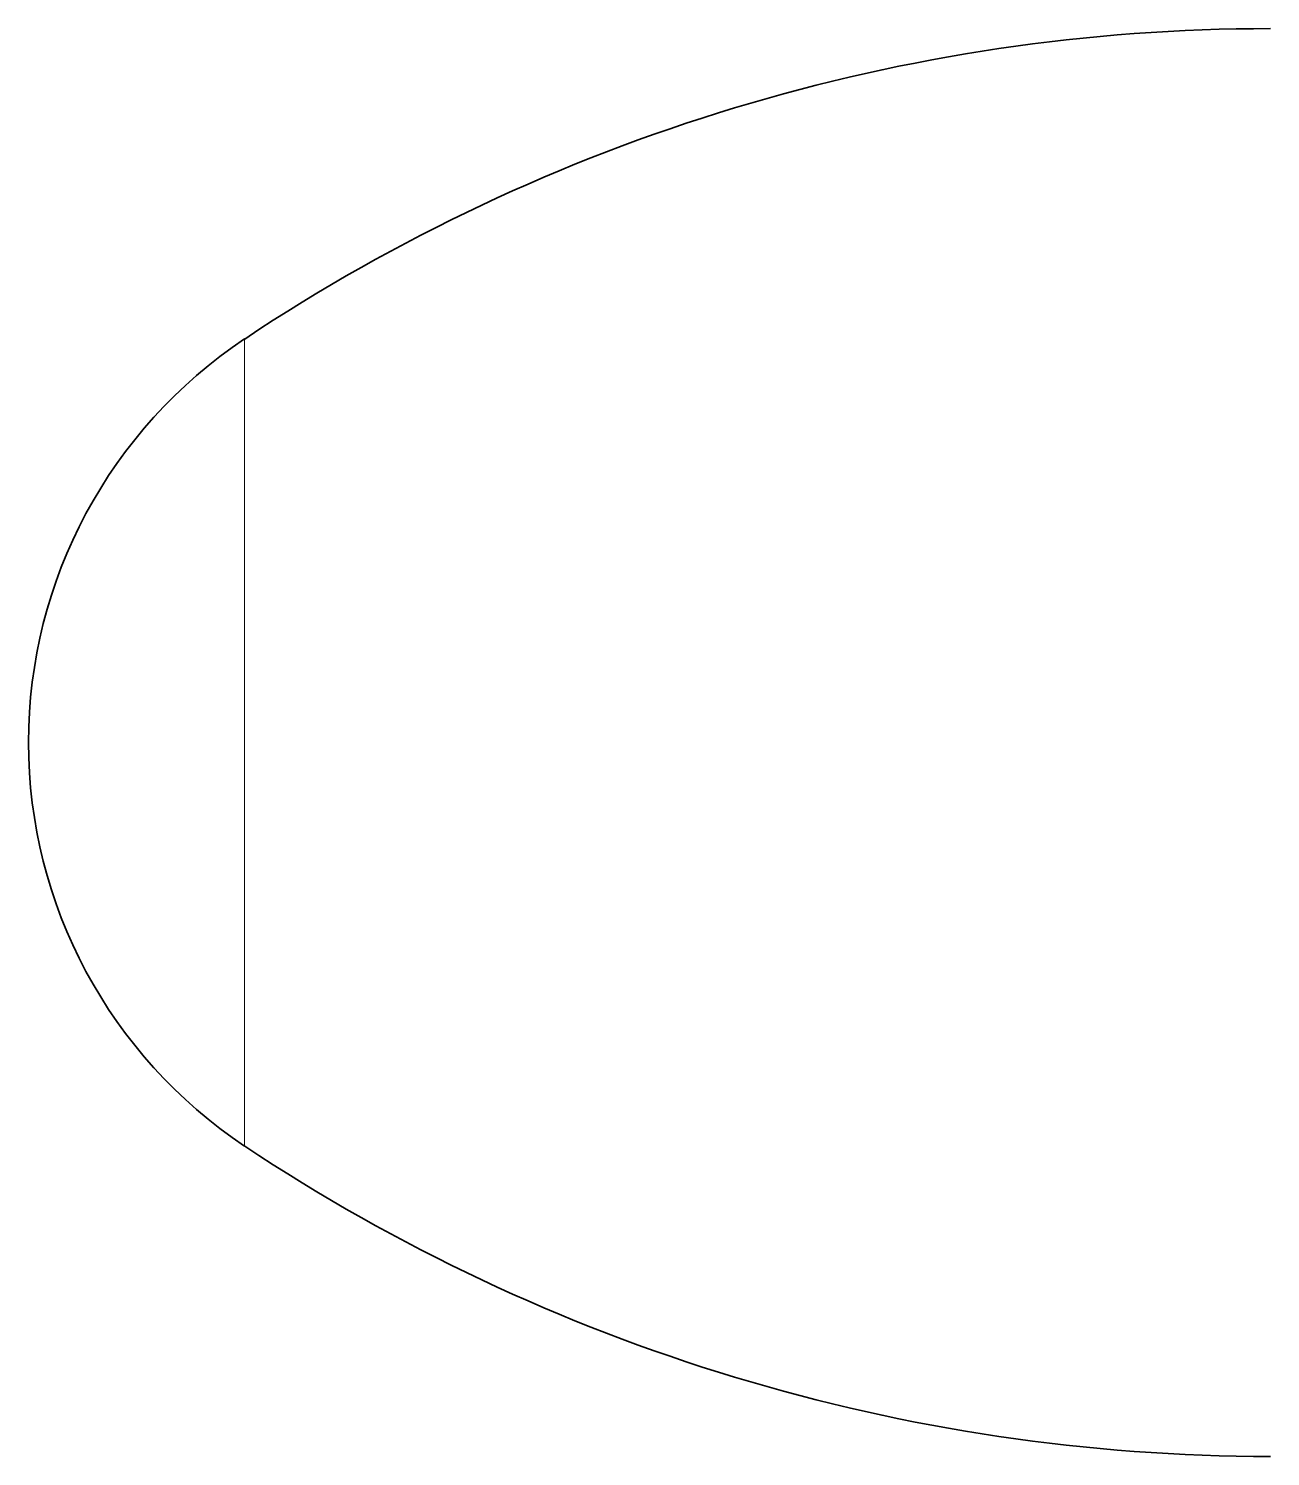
# Model space of a CAD drawing. Extents: x 386 to 1090, y 188 to 736.
# Drawn here: x 694.199 to 696.199, y 421.595 to 423.895 of the extents above; entities that cross this region are included whole.
import ezdxf

# ---------------------------------------------------------------- set-up
doc = ezdxf.new("R2010")
doc.units = 0

msp = doc.modelspace()

# ---------------------------------------------------------------- linework, layer by layer
at = {"color": 7, "lineweight": 13, "ltscale": 0.001989}
msp.add_line((694.5468, 423.3155), (694.5468, 423.3951), dxfattribs=at)
at = {"color": 7, "lineweight": 13, "ltscale": 0.030511}
msp.add_line((694.5468, 422.0951), (694.5468, 423.3155), dxfattribs=at)
at = {"color": 7, "lineweight": 35}
for centre, radius, start, end in [((696.1989, 420.9158), 2.9792, 90, 123.6775), ((694.9799, 422.7451), 0.7811, 123.6775, 180), ((694.9799, 422.7451), 0.7811, 180, 236.3225), ((696.1989, 424.5743), 2.9792, 236.3225, 270)]:
    msp.add_arc(centre, radius, start, end, dxfattribs=at)

doc.saveas('drawing.dxf')
